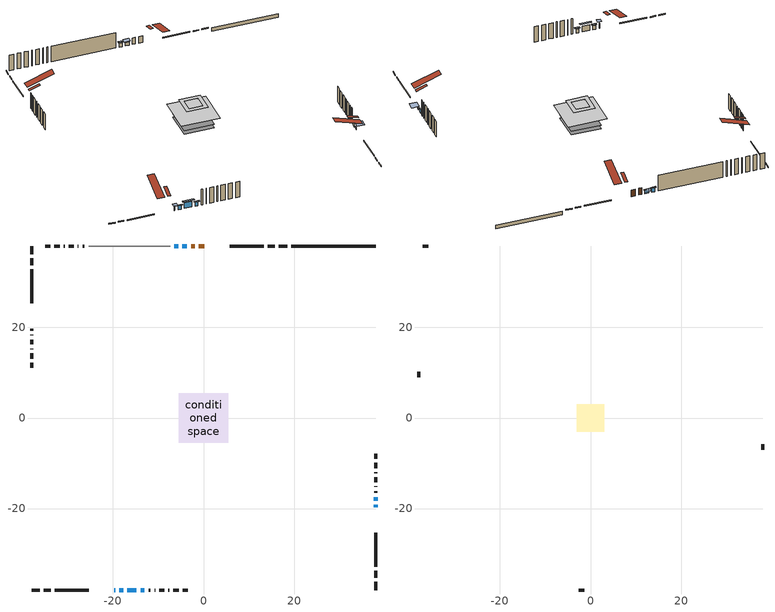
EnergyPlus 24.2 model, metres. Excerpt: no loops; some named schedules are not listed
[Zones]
conditioned space
 floor adiabatic (Floor4 construction): -4.17,-4.17 -4.17,4.17 4.17,4.17 4.17,-4.17 z0.52
 floor adiabatic (AdiabaticFloorConstruction): -5.45,-5.45 -5.45,5.45 5.45,5.45 5.45,-5.45 z2.96
 floor foundation (Slab1 construction): -4.17,-4.17 -4.17,4.17 4.17,4.17 4.17,-4.17 z-0.61
 wall outside (RimJoist1 construction): 18.45,37.97 16.64,37.97 / -37.97,-37.97 -36.16,-37.97 / -37.97,37.97 -37.97,36.16 / 37.97,-37.97 37.97,-36.16 z0.52:0.82
 wall outside (RimJoist2 construction): 15.71,37.97 14.21,37.97 / -35.23,-37.97 -33.72,-37.97 / -37.97,35.23 -37.97,33.72 / 37.97,-35.23 37.97,-33.72 z0.52:0.82
 wall outside (RimJoist3 construction): 13.28,37.97 5.78,37.97 / -32.8,-37.97 -25.3,-37.97 / -37.97,32.8 -37.97,25.3 / 37.97,-32.8 37.97,-25.3 z0.52:0.82
 wall outside (AdiabaticWallConstruction 1): 0.19,37.97 -1,37.97 / -1.93,37.97 -2.72,37.97 z0.52:2.55
 wall outside (AdiabaticWallConstruction): -19.71,-37.97 -19.5,-37.97 z0.52:2.15; -3.64,37.97 -4.66,37.97 z0.52:1.54; -5.59,37.97 -6.41,37.97 / -18.57,-37.97 -17.76,-37.97 / -13.87,-37.97 -13.05,-37.97 / 37.97,-18.27 37.97,-17.45 z0.52:1.74; 37.97,-19.71 37.97,-19.19 z0.52:1.34; -16.83,-37.97 -14.79,-37.97 z0.52:2.35
 wall outside (Wall1 construction): -26.28,37.97 -26.68,37.97 / -12.12,-37.97 -11.73,-37.97 / -37.97,19.7 -37.97,19.31 / 37.97,-16.52 37.97,-16.13 z0.52:5.4
 wall outside (Wall2 construction): -27.61,37.97 -27.73,37.97 / -10.8,-37.97 -10.68,-37.97 / -37.97,18.38 -37.97,18.26 / 37.97,-15.2 37.97,-15.08 z0.52:5.4
 wall outside (Wall3 construction): -28.66,37.97 -29.73,37.97 / -9.75,-37.97 -8.68,-37.97 / -37.97,17.33 -37.97,16.26 / 37.97,-14.15 37.97,-13.08 z0.52:5.4
 wall outside (Wall4 construction): -30.66,37.97 -30.81,37.97 / -7.75,-37.97 -7.6,-37.97 / -37.97,15.33 -37.97,15.18 / 37.97,-12.15 37.97,-12 z0.52:5.4
 wall outside (Wall5 construction): -31.74,37.97 -32.91,37.97 / -6.67,-37.97 -5.5,-37.97 / -37.97,14.25 -37.97,13.08 / 37.97,-11.07 37.97,-9.9 z0.52:5.4
 wall outside (Wall6 construction): -33.84,37.97 -34.89,37.97 / -4.57,-37.97 -3.51,-37.97 / -37.97,12.15 -37.97,11.09 / 37.97,-8.97 37.97,-7.91 z0.52:5.4
 wall foundation (FoundationWall1 construction): 37.97,37.97 19.38,37.97 z-0.61:0.52
 wall adiabatic (Wall10 construction): -7.33,37.97 -25.35,37.97 z0.52:5.4
 window (WindowConstruction 6): -19.7,-37.97 -19.5,-37.97 z0.52:2.14
 window (WindowConstruction): -3.65,37.97 -4.66,37.97 z0.52:1.53
 window (WindowConstruction 1): -5.59,37.97 -6.4,37.97 z0.52:1.74
 window (WindowConstruction 2): -18.57,-37.97 -17.76,-37.97 z0.52:1.74
 window (WindowConstruction 7): 37.97,-19.7 37.97,-19.2 z0.52:1.33
 window (WindowConstruction 3): -16.83,-37.97 -14.8,-37.97 z0.52:2.35
 window (WindowConstruction 4): -13.87,-37.97 -13.05,-37.97 z0.52:1.74
 window (WindowConstruction 5): 37.97,-18.27 37.97,-17.45 z0.52:1.74
 door (Door): 0.19,37.97 -1,37.97 z0.52:2.55
 door (Door 1): -1.93,37.97 -2.72,37.97 z0.52:2.55
 ceiling adiabatic (AdiabaticFloorConstruction): 5.45,-5.45 5.45,5.45 -5.45,5.45 -5.45,-5.45 z2.96
 roof outside (Roof4 construction): 1.11,37.97,5.4 1.11,34.89,6.42 1.93,34.89,6.42 1.93,37.97,5.4; -20.63,-37.97,5.4 -20.63,-34.89,6.42 -21.45,-34.89,6.42 -21.45,-37.97,5.4; -37.97,20.63,5.4 -34.89,20.63,6.42 -34.89,21.45,6.42 -37.97,21.45,5.4; 37.97,-20.63,5.4 34.89,-20.63,6.42 34.89,-21.45,6.42 37.97,-21.45,5.4
attic - vented
 floor to conditioned space (Floor1 construction Reversed): -1.83,-1.83 -1.83,1.83 1.83,1.83 1.83,-1.83 z5.4
 floor to conditioned space (Floor2 construction Reversed): -3,-3 -3,3 3,3 3,-3 z5.4
 floor to conditioned space (Floor3 construction Reversed): -1.64,-1.64 -1.64,1.64 1.64,1.64 1.64,-1.64 z5.4
 wall outside (Wall7 construction): -35.82,37.97 -37.04,37.97 / -2.58,-37.97 -1.37,-37.97 / -37.97,10.16 -37.97,8.95 / 37.97,-6.98 37.97,-5.77 z0.52:5.4
 roof outside (Roof1 construction): 2.86,37.97,5.4 2.86,30.41,7.92 4.85,30.41,7.92 4.85,37.97,5.4; -22.37,-37.97,5.4 -22.37,-30.41,7.92 -24.37,-30.41,7.92 -24.37,-37.97,5.4; -37.97,22.37,5.4 -30.41,22.37,7.92 -30.41,24.37,7.92 -37.97,24.37,5.4; 37.97,-22.37,5.4 30.41,-22.37,7.92 30.41,-24.37,7.92 37.97,-24.37,5.4
shading: -19.04,-37.97 -20.16,-37.97 -20.16,-39.04 -19.04,-39.04 z2.6; -4.96,37.97 -3.35,37.97 -3.35,39.19 -4.96,39.19 z1.83; -6.7,37.97 -5.29,37.97 -5.29,38.43 -6.7,38.43 z2.04; -17.46,-37.97 -18.87,-37.97 -18.87,-38.43 -17.46,-38.43 z2.04; 37.97,-18.44 37.97,-20.46 40.1,-20.46 40.1,-18.44 z2.09; -14.19,-37.97 -17.44,-37.97 -17.44,-38.43 -14.19,-38.43 z2.96; -12.75,-37.97 -14.17,-37.97 -14.17,-38.43 -12.75,-38.43 z2.04
[Building]
Building 1: Terrain=Suburbs
[Site:Location]
Yellowknife AP_NT: Latitude {deg}=62.46; Longitude {deg}=-114.44; Time Zone {hr}=-7; Elevation {m}=206; Keep Site Location Information=Yes
[Site:GroundTemperature:Shallow]
-11.1489, -14.3239, -14.5782, -13.0715, -7.02295, -1.00261, 4.2167, 7.52301, 7.8039, 5.11477, 0.0285573, -5.8071
[Site:WaterMainsTemperature]
Calculation Method=Schedule; Temperature Schedule=mains temperature schedule
[Material] Roughness=Rough; Thermal Absorptance=0.9
Name | Thickness {m} | Conductivity {W/m-K} | Density {kg/m3} | Specific Heat {J/kg-K} | Solar Absorptance | Visible Absorptance
asphalt or fiberglass shingles | 0.00635 | 0.162714 | 1121.4 | 1465.45 | 0.4 | 0.4
ceiling loosefill ins | 0.169333 | 0.0480833 | 16.02 | 1046.75 | 0.7 | 0.7
ceiling stud and cavity | 0.1397 | 0.108681 | 65.682 | 1177.47 | 0.7 | 0.7
ceiling stud and cavity 1 | 0.1397 | 0.105924 | 65.682 | 1177.47 | 0.7 | 0.7
ceiling stud and cavity 2 | 0.1397 | 0.119125 | 65.682 | 1177.47 | 0.7 | 0.7
concrete 4.0 in. | 0.1016 | 1.803125 | 2242.8 | 837.4 | 0.7 | 0.7
concrete 8.0 in. | 0.2032 | 1.803125 | 2242.8 | 837.4 | 0.7 | 0.7
door material | 0.04445 | 0.053851 | 512.64 | 1214.23 | 0.7 | 0.7
exterior vertical ins | 0.314471 | 0.029427 | 32.04 | 1214.23 | 0.7 | 0.7
floor covering | 0.0127 | 0.0433444 | 54.468 | 1339.84 | 0.6 | 0.6
floor rigid ins; rim joist rigid ins 1; roof rigid ins | 0.103632 | 0.029427 | 32.04 | 1214.23 | 0.7 | 0.7
floor rigid ins 1; wall rigid ins 2 | 0.512978 | 0.029427 | 32.04 | 1214.23 | 0.7 | 0.7
floor stud and cavity | 0.1397 | 0.17029 | 92.3553 | 1139.71 | 0.7 | 0.7
floor stud and cavity 1 | 0.1397 | 1.75129 | 37.0049 | 1207.88 | 0.7 | 0.7
furniture material conditioned space 1 | 0.1524 | 0.115458 | 640.8 | 1214.23 | 0.6 | 0.6
gypsum board | 0.0127 | 0.160291 | 801 | 837.4 | 0.6 | 0.6
gypsum board 1 | 0.0127 | 0.160291 | 801 | 837.4 | 0.7 | 0.7
osb sheathing 0.5 in. | 0.0127 | 0.115458 | 512.64 | 1214.23 | 0.7 | 0.7
osb sheathing 0.75 in. | 0.01905 | 0.115458 | 512.64 | 1214.23 | 0.7 | 0.7
osb sheathing 2.0 in. | 0.0508 | 0.115458 | 512.64 | 1214.23 | 0.7 | 0.7
rim joist rigid ins; wall rigid ins | 0.051816 | 0.029427 | 32.04 | 1214.23 | 0.7 | 0.7
rim joist stud and cavity | 0.0508 | 0.0409464 | 125.044 | 1163.47 | 0.6 | 0.6
rim joist stud and cavity 1 | 0.0508 | 0.0410629 | 125.044 | 1163.47 | 0.6 | 0.6
rim joist stud and cavity 2 | 0.0508 | 0.0659308 | 125.044 | 1163.47 | 0.6 | 0.6
roof stud and cavity | 0.2032 | 0.352062 | 78.34581 | 1123.46 | 0.7 | 0.7
wall rigid ins 1 | 0.051816 | 0.029427 | 32.04 | 1214.23 | 0.4 | 0.4
wall stud and cavity | 0.1397 | 0.213854 | 139.0536 | 1170.24 | 0.7 | 0.7
wall stud and cavity 1 | 0.1397 | 0.346467 | 139.0536 | 1170.24 | 0.7 | 0.7
wall stud and cavity 2 | 0.1397 | 0.198349 | 139.0536 | 1170.24 | 0.7 | 0.7
wall stud and cavity 3 | 0.1397 | 0.206077 | 139.0536 | 1170.24 | 0.7 | 0.7
wall stud and cavity 4 | 0.1397 | 0.208241 | 139.0536 | 1170.24 | 0.7 | 0.7
wall stud and cavity 5 | 0.1397 | 0.196872 | 139.0536 | 1170.24 | 0.7 | 0.7
wall stud and cavity 6 | 0.0889 | 6.1454 | 50.32683 | 1063.81 | 0.6 | 0.6
wall stud and cavity 7 | 0.1397 | 0.167543 | 139.0536 | 1170.24 | 0.7 | 0.7
wall stud and cavity 8 | 0.0889 | 0.380278 | 52.3479 | 1209.89 | 0.7 | 0.7
wall stud and cavity 9 | 0.0889 | 0.391764 | 83.0341 | 1211.67 | 0.7 | 0.7
wood siding | 0.0254 | 0.102417 | 544.68 | 1172.36 | 0.4 | 0.4
wood siding 1 | 0.00254 | 0.102417 | 544.68 | 1172.36 | 0.4 | 0.4
wood siding 2; wood siding 3; wood siding 4 | 0.0254 | 0.102417 | 544.68 | 1172.36 | 0.7 | 0.7
[WindowMaterial:SimpleGlazingSystem]
Name | U-Factor {W/m2-K} | Solar Heat Gain Coefficient
WindowMaterial | 3.01104 | 0.53
WindowMaterial 1 | 2.961077 | 0.56
WindowMaterial 2 | 2.88329 | 0.7
WindowMaterial 3 | 2.70386 | 0.44
WindowMaterial 4 | 2.74929 | 0.58
[Construction]
AdiabaticFloorConstruction: floor stud and cavity 1, floor rigid ins 1, osb sheathing 0.75 in., floor covering
AdiabaticWallConstruction: wood siding 3, wall rigid ins 2, wall stud and cavity 8, gypsum board
AdiabaticWallConstruction 1: wood siding 4, wall rigid ins 2, wall stud and cavity 8, gypsum board
Door; Door 1: door material
Floor1 construction Reversed: gypsum board, ceiling stud and cavity, ceiling loosefill ins
Floor2 construction Reversed: gypsum board, ceiling stud and cavity 1, ceiling loosefill ins
Floor3 construction Reversed: gypsum board, ceiling stud and cavity 2, ceiling loosefill ins
Floor4 construction: floor stud and cavity, floor rigid ins, osb sheathing 0.75 in., floor covering
FoundationWall1 construction: concrete 8.0 in., gypsum board 1
furniture construction conditioned space 1: furniture material conditioned space 1
PartitionWallConstruction: gypsum board, wall stud and cavity 9, gypsum board
RimJoist1 construction: wood siding 2, rim joist rigid ins, osb sheathing 2.0 in., rim joist stud and cavity
RimJoist2 construction: wood siding 2, rim joist rigid ins, osb sheathing 2.0 in., rim joist stud and cavity 1
RimJoist3 construction: wood siding 2, rim joist rigid ins 1, osb sheathing 2.0 in., rim joist stud and cavity 2
Roof1 construction: asphalt or fiberglass shingles
Roof4 construction: asphalt or fiberglass shingles, roof rigid ins, osb sheathing 0.75 in., roof stud and cavity, gypsum board
Slab1 construction: concrete 4.0 in.
Wall1 construction: wood siding, wall rigid ins, osb sheathing 0.5 in., wall stud and cavity, gypsum board
Wall10 construction: wall rigid ins 1, osb sheathing 0.5 in., wall stud and cavity 7, gypsum board
Wall2 construction: wood siding, wall rigid ins, osb sheathing 0.5 in., wall stud and cavity 1, gypsum board
Wall3 construction: wood siding, wall rigid ins, osb sheathing 0.5 in., wall stud and cavity 2, gypsum board
Wall4 construction: wood siding, wall rigid ins, osb sheathing 0.5 in., wall stud and cavity 3, gypsum board
Wall5 construction: wood siding, wall rigid ins, osb sheathing 0.5 in., wall stud and cavity 4, gypsum board
Wall6 construction: wood siding, wall rigid ins, osb sheathing 0.5 in., wall stud and cavity 5, gypsum board
Wall7 construction: wood siding 1, wall stud and cavity 6
WindowConstruction: WindowMaterial
WindowConstruction 1; WindowConstruction 2; WindowConstruction 4; WindowConstruction 5: WindowMaterial 1
WindowConstruction 3: WindowMaterial 2
WindowConstruction 6: WindowMaterial 3
WindowConstruction 7: WindowMaterial 4
[Zone] Multiplier=1; Part of Total Floor Area=Yes
Name | Volume {m3}
attic - vented | 24.6727
conditioned space | 306
[Space]
Name | Zone | Volume {m3}
attic - vented 1 | attic - vented | 24.6727
conditioned space 1 | conditioned space | 306
[ZoneInfiltration:EffectiveLeakageArea]
infil attic - vented 1: Zone or Space=attic - vented 1; Schedule=Always On Discrete; Effective Air Leakage Area {cm2}=1903.89; Stack Coefficient=0.000514425; Wind Coefficient=1.53243e-05
[ZoneMixing]
whole house fan mix: Zone or Space=attic - vented; Schedule=Always On Continuous; Design Flow Rate Calculation Method=Flow/Zone; Design Flow Rate {m3/s}=0; Source Zone or Space=conditioned space
[SurfaceProperty:ExposedFoundationPerimeter]
Slab1: Exposed Perimeter Calculation Method=TotalExposedPerimeter; Total Exposed Perimeter {m}=18.59
[InternalMass] Zone or ZoneList=conditioned space; Space or SpaceList=conditioned space 1
Name | Construction | Surface Area {m2}
furniture mass conditioned space 1 | furniture construction conditioned space 1 | 103.192
partition wall mass | PartitionWallConstruction | 188.49
[Lights]
interior lighting: Zone or ZoneList or Space or SpaceList=conditioned space 1; Schedule=interior lighting schedule; Design Level Calculation Method=LightingLevel; Lighting Level {W}=343.2; Return Air Fraction=0; Fraction Radiant=0.6; Fraction Visible=0.2; Fraction Replaceable=1
[People]
occupants: Zone or ZoneList or Space or SpaceList=conditioned space 1; Number of People Schedule=occupants schedule; Number of People Calculation Method=People; Number of People=3; Fraction Radiant=0.314171; Sensible Heat Fraction=0.56303; Activity Level Schedule=occupants activity schedule; Carbon Dioxide Generation Rate {m3/s-W}=0; Enable ASHRAE 55 Comfort Warnings=No; Mean Radiant Temperature Calculation Type=EnclosureAveraged
[ElectricEquipment] Zone or ZoneList or Space or SpaceList=conditioned space 1; Design Level Calculation Method=EquipmentLevel
Name | Schedule | Design Level {W} | Fraction Latent | Fraction Radiant | Fraction Lost
clothes dryer | clothes dryer schedule | 140.772 | 0.015 | 0.081 | 0.85
clothes washer | clothes washer schedule | 32.1985 | 0.03 | 0.162 | 0.7
cooking range | cooking range schedule | 208.969 | 0.08 | 0.432 | 0.2
dishwasher | dishwasher schedule | 66.8632 | 0.3 | 0.18 | 0.4
fridge | fridge schedule | 72.9452 | 0 | 0.6 | 0
mech vent house fan | mech vent house fan schedule | 20.3367 | 0 | 0 | 0.5
mech vent house fan cfis | mech vent house fan cfis schedule | 0 | 0 | 0 | 0
misc plug loads | misc plug loads schedule | 494.7 | 0.045 | 0.513 | 0.1
whole house fan | Always On Discrete | 0 | 0 | 0 | 1
[OtherEquipment] Zone or ZoneList or Space or SpaceList=conditioned space 1; Design Level Calculation Method=EquipmentLevel
Name | Fuel Type | Schedule | Design Level {W} | Fraction Latent | Fraction Radiant | Fraction Lost
clothes dryer 1 | Electricity | clothes dryer schedule | 0 | 0.015 | 0.081 | 0.85
cooking range 1 | Electricity | cooking range schedule | 0 | 0.08 | 0.432 | 0.2
general water use latent | None | general water use schedule | 59.3978 | 1 | 0 | 0
general water use sensible | None | general water use schedule | -58.539 | 0 | 0.6 | 0
mech vent house fan latent load | None | Always On Discrete | 0 | 1 | 0 | 0
mech vent house fan sensible load | None | Always On Discrete | 0 | 0 | 0 | 0
water heater energy adjustment1 | Propane | Always On Discrete | 0.01 | 0 | 0 | 1
[ZoneInfiltration:DesignFlowRate] Zone or ZoneList or Space or SpaceList=conditioned space 1; Schedule=Always On Discrete; Design Flow Rate Calculation Method=Flow/Zone; Design Flow Rate {m3/s}=0
infil flow; natural vent flow; whole house fan flow
[AvailabilityManager:Scheduled]
furnace airloop Availability Manager: Schedule=Always On Discrete
[Foundation:Kiva]
Foundation Kiva 1: Initial Indoor Air Temperature {C}=18; Wall Height Above Grade {m}=0.519989; Wall Depth Below Slab {m}=0.2032; Custom Block Material Name 1=exterior vertical ins; Custom Block Depth 1 {m}=1.12999; Custom Block X Position 1 {m}=0.2159; Custom Block Z Position 1 {m}=0
[Foundation:Kiva:Settings]
Soil Conductivity {W/m-K}=0.849921; Soil Density {kg/m3}=1842.3; Soil Specific Heat {J/kg-K}=418.7; Ground Solar Absorptivity=0.9; Ground Thermal Absorptivity=0.9; Ground Surface Roughness {m}=0.03; Far-Field Width {m}=40; Deep-Ground Boundary Condition=ZeroFlux; Deep-Ground Depth {m}=40; Minimum Cell Dimension {m}=0.2; Maximum Cell Growth Coefficient=3; Simulation Timestep=Timestep
[Exterior:Lights]
exterior lighting: Schedule=exterior lighting schedule; Design Level {W}=75.6
[EnergyManagementSystem:GlobalVariable]
furnace_airloop_Fan_RTF
infil_program_Qfan
infil_program_Qinf
natural_vent_program_Qnv
natural_vent_program_Qwhf
[EnergyManagementSystem:Sensor]
Name | Output:Variable or Output:Meter Index Key | Output:Variable or Output:Meter
airflow_gain | infil flow | Infiltration Sensible Heat Gain Energy
airflow_gain_1 | natural vent flow | Infiltration Sensible Heat Gain Energy
airflow_gain_2 | whole house fan flow | Infiltration Sensible Heat Gain Energy
airflow_loss | infil flow | Infiltration Sensible Heat Loss Energy
airflow_loss_1 | natural vent flow | Infiltration Sensible Heat Loss Energy
airflow_loss_2 | whole house fan flow | Infiltration Sensible Heat Loss Energy
clg_load_cond |  | Cooling:EnergyTransfer:Zone:CONDITIONED SPACE
clg_sp_s; clg_sp_s_1 | cooling setpoint | Schedule Value
clothes_dryer_exhaust_0_sch_s | clothes dryer exhaust 0 schedule | Schedule Value
cool_season | cooling season schedule | Schedule Value
htg_load_cond |  | Heating:EnergyTransfer:Zone:CONDITIONED SPACE
htg_sp_s; htg_sp_s_1 | heating setpoint | Schedule Value
ig_ee_conv | clothes dryer | Electric Equipment Convective Heating Energy
ig_ee_conv_2 | cooking range | Electric Equipment Convective Heating Energy
ig_ee_conv_4 | fridge | Electric Equipment Convective Heating Energy
ig_ee_conv_5 | misc plug loads | Electric Equipment Convective Heating Energy
ig_ee_conv_6 | whole house fan | Electric Equipment Convective Heating Energy
ig_ee_rad | clothes dryer | Electric Equipment Radiant Heating Energy
ig_ee_rad_2 | cooking range | Electric Equipment Radiant Heating Energy
ig_ee_rad_4 | fridge | Electric Equipment Radiant Heating Energy
ig_ee_rad_5 | misc plug loads | Electric Equipment Radiant Heating Energy
ig_ee_rad_6 | whole house fan | Electric Equipment Radiant Heating Energy
ig_lgt_conv | interior lighting | Lights Convective Heating Energy
ig_lgt_rad | interior lighting | Lights Radiant Heating Energy
ig_lgt_vis | interior lighting | Lights Visible Radiation Heating Energy
ig_oe_conv | clothes dryer 1 | Other Equipment Convective Heating Energy
ig_oe_conv_1 | cooking range 1 | Other Equipment Convective Heating Energy
ig_oe_conv_2 | general water use latent | Other Equipment Convective Heating Energy
ig_oe_conv_3 | general water use sensible | Other Equipment Convective Heating Energy
ig_oe_conv_4 | water heater energy adjustment1 | Other Equipment Convective Heating Energy
ig_oe_rad | clothes dryer 1 | Other Equipment Radiant Heating Energy
ig_oe_rad_1 | cooking range 1 | Other Equipment Radiant Heating Energy
ig_oe_rad_2 | general water use latent | Other Equipment Radiant Heating Energy
ig_oe_rad_3 | general water use sensible | Other Equipment Radiant Heating Energy
ig_oe_rad_4 | water heater energy adjustment1 | Other Equipment Radiant Heating Energy
ig_ppl_conv | occupants | People Convective Heating Energy
ig_ppl_rad | occupants | People Radiant Heating Energy
im_conv | furniture mass conditioned space 1 | Surface Inside Face Convection Heat Gain Energy
im_conv_1 | partition wall mass | Surface Inside Face Convection Heat Gain Energy
im_ig | furniture mass conditioned space 1 | Surface Inside Face Internal Gains Radiation Heat Gain Energy
im_ig_1 | partition wall mass | Surface Inside Face Internal Gains Radiation Heat Gain Energy
im_lgt | furniture mass conditioned space 1 | Surface Inside Face Lights Radiation Heat Gain Energy
im_lgt_1 | partition wall mass | Surface Inside Face Lights Radiation Heat Gain Energy
im_sol | furniture mass conditioned space 1 | Surface Inside Face Solar Radiation Heat Gain Energy
im_sol_1 | partition wall mass | Surface Inside Face Solar Radiation Heat Gain Energy
im_surf | furniture mass conditioned space 1 | Surface Inside Face Net Surface Thermal Radiation Heat Gain Energy
im_surf_1 | partition wall mass | Surface Inside Face Net Surface Thermal Radiation Heat Gain Energy
mv_conv | mech vent house fan | Electric Equipment Convective Heating Energy
mv_conv_1 | mech vent house fan cfis | Electric Equipment Convective Heating Energy
mv_conv_2 | mech vent house fan latent load | Other Equipment Convective Heating Energy
mv_conv_3 | mech vent house fan sensible load | Other Equipment Convective Heating Energy
mv_rad | mech vent house fan | Electric Equipment Radiant Heating Energy
mv_rad_1 | mech vent house fan cfis | Electric Equipment Radiant Heating Energy
mv_rad_2 | mech vent house fan latent load | Other Equipment Radiant Heating Energy
mv_rad_3 | mech vent house fan sensible load | Other Equipment Radiant Heating Energy
natural_vent_s | natural vent schedule | Schedule Value
out_pb_s |  | Site Outdoor Air Barometric Pressure
out_wt_s |  | Site Outdoor Air Humidity Ratio
site_vw_s |  | Site Wind Speed
ss_back_out | Window1 | Surface Window Shortwave from Zone Back Out Window Heat Transfer Rate
ss_back_out_1 | Window2 | Surface Window Shortwave from Zone Back Out Window Heat Transfer Rate
ss_back_out_2 | Window3 | Surface Window Shortwave from Zone Back Out Window Heat Transfer Rate
ss_back_out_3 | Window4 | Surface Window Shortwave from Zone Back Out Window Heat Transfer Rate
ss_back_out_4 | Window5 | Surface Window Shortwave from Zone Back Out Window Heat Transfer Rate
ss_back_out_5 | Window6 | Surface Window Shortwave from Zone Back Out Window Heat Transfer Rate
ss_back_out_6 | Window7 | Surface Window Shortwave from Zone Back Out Window Heat Transfer Rate
ss_back_out_7 | Window8 | Surface Window Shortwave from Zone Back Out Window Heat Transfer Rate
ss_conv | Door1 | Surface Inside Face Convection Heat Gain Energy
ss_conv_1 | Door2 | Surface Inside Face Convection Heat Gain Energy
ss_conv_2 | Window1 | Surface Inside Face Convection Heat Gain Energy
ss_conv_3 | Window2 | Surface Inside Face Convection Heat Gain Energy
ss_conv_4 | Window3 | Surface Inside Face Convection Heat Gain Energy
ss_conv_5 | Window4 | Surface Inside Face Convection Heat Gain Energy
ss_conv_6 | Window5 | Surface Inside Face Convection Heat Gain Energy
ss_conv_7 | Window6 | Surface Inside Face Convection Heat Gain Energy
ss_conv_8 | Window7 | Surface Inside Face Convection Heat Gain Energy
ss_conv_9 | Window8 | Surface Inside Face Convection Heat Gain Energy
ss_ig | Door1 | Surface Inside Face Internal Gains Radiation Heat Gain Energy
ss_ig_1 | Door2 | Surface Inside Face Internal Gains Radiation Heat Gain Energy
ss_ig_2 | Window1 | Surface Inside Face Internal Gains Radiation Heat Gain Energy
ss_ig_3 | Window2 | Surface Inside Face Internal Gains Radiation Heat Gain Energy
ss_ig_4 | Window3 | Surface Inside Face Internal Gains Radiation Heat Gain Energy
ss_ig_5 | Window4 | Surface Inside Face Internal Gains Radiation Heat Gain Energy
ss_ig_6 | Window5 | Surface Inside Face Internal Gains Radiation Heat Gain Energy
ss_ig_7 | Window6 | Surface Inside Face Internal Gains Radiation Heat Gain Energy
ss_ig_8 | Window7 | Surface Inside Face Internal Gains Radiation Heat Gain Energy
ss_ig_9 | Window8 | Surface Inside Face Internal Gains Radiation Heat Gain Energy
ss_lgt | Door1 | Surface Inside Face Lights Radiation Heat Gain Energy
ss_lgt_1 | Door2 | Surface Inside Face Lights Radiation Heat Gain Energy
ss_sol | Door1 | Surface Inside Face Solar Radiation Heat Gain Energy
ss_sol_1 | Door2 | Surface Inside Face Solar Radiation Heat Gain Energy
ss_surf | Door1 | Surface Inside Face Net Surface Thermal Radiation Heat Gain Energy
ss_surf_1 | Door2 | Surface Inside Face Net Surface Thermal Radiation Heat Gain Energy
ss_surf_2 | Window1 | Surface Inside Face Net Surface Thermal Radiation Heat Gain Energy
ss_surf_3 | Window2 | Surface Inside Face Net Surface Thermal Radiation Heat Gain Energy
ss_surf_4 | Window3 | Surface Inside Face Net Surface Thermal Radiation Heat Gain Energy
ss_surf_5 | Window4 | Surface Inside Face Net Surface Thermal Radiation Heat Gain Energy
ss_surf_6 | Window5 | Surface Inside Face Net Surface Thermal Radiation Heat Gain Energy
ss_surf_7 | Window6 | Surface Inside Face Net Surface Thermal Radiation Heat Gain Energy
ss_surf_8 | Window7 | Surface Inside Face Net Surface Thermal Radiation Heat Gain Energy
ss_surf_9 | Window8 | Surface Inside Face Net Surface Thermal Radiation Heat Gain Energy
ss_trans_in | Window1 | Surface Window Transmitted Solar Radiation Rate
ss_trans_in_1 | Window2 | Surface Window Transmitted Solar Radiation Rate
ss_trans_in_2 | Window3 | Surface Window Transmitted Solar Radiation Rate
ss_trans_in_3 | Window4 | Surface Window Transmitted Solar Radiation Rate
ss_trans_in_4 | Window5 | Surface Window Transmitted Solar Radiation Rate
ss_trans_in_5 | Window6 | Surface Window Transmitted Solar Radiation Rate
ss_trans_in_6 | Window7 | Surface Window Transmitted Solar Radiation Rate
ss_trans_in_7 | Window8 | Surface Window Transmitted Solar Radiation Rate
ss_trans_out | Window1 | Surface Inside Face Initial Transmitted Diffuse Transmitted Out Window Solar Radiation Rate
ss_trans_out_1 | Window2 | Surface Inside Face Initial Transmitted Diffuse Transmitted Out Window Solar Radiation Rate
ss_trans_out_2 | Window3 | Surface Inside Face Initial Transmitted Diffuse Transmitted Out Window Solar Radiation Rate
